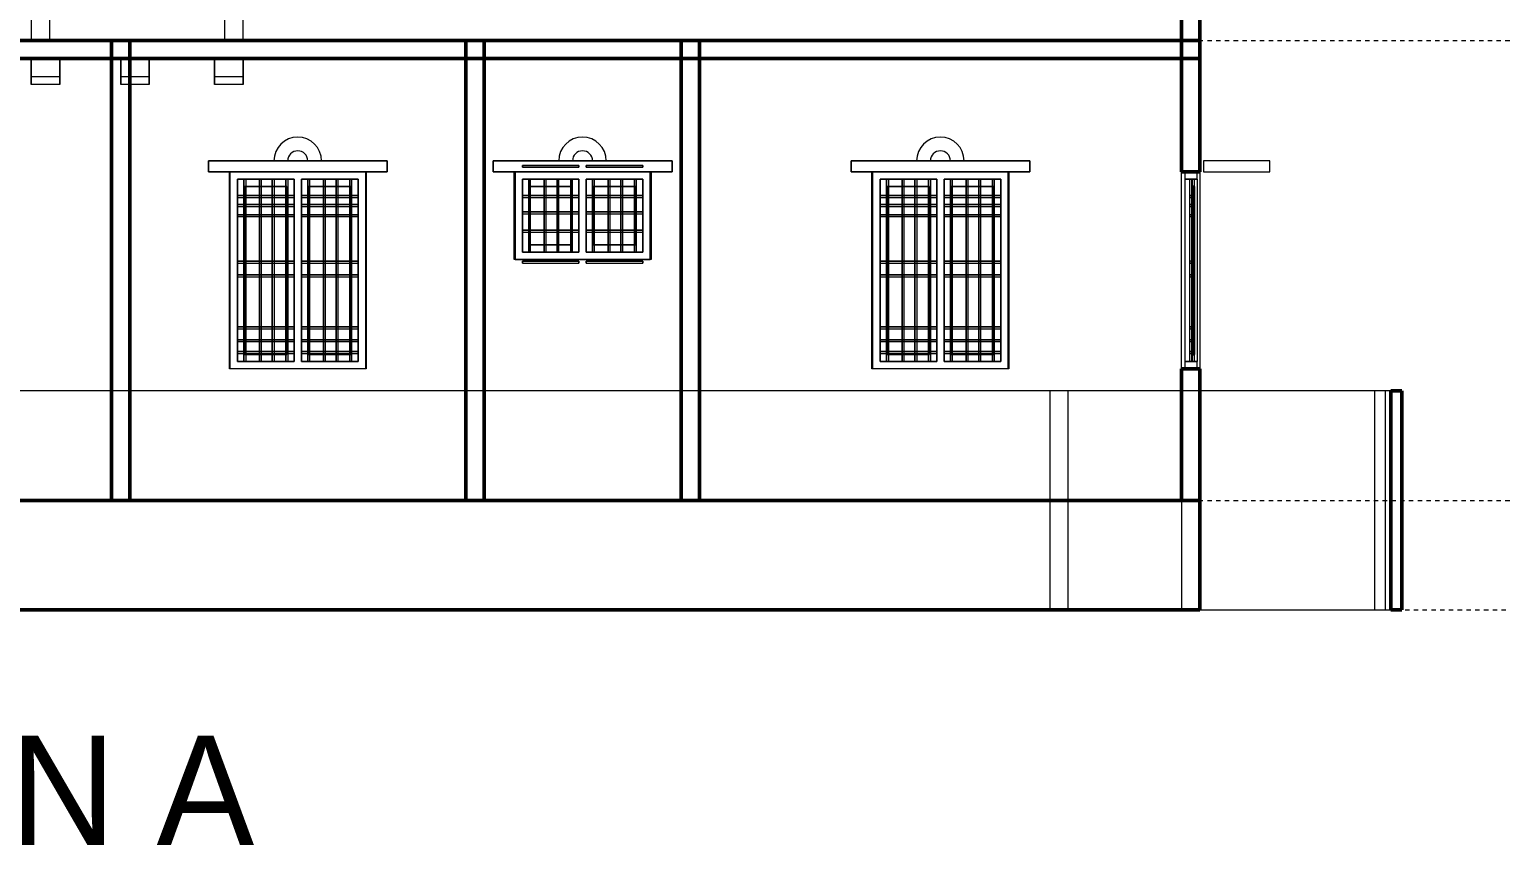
# Model space of a CAD drawing. Header units: feet. Extents: x -34 to 191, y -44 to 82.
# Drawn here: x 67.11 to 100.68, y 43.87 to 62.52 of the extents above; entities that cross this region are included whole.
import ezdxf

# ---------------------------------------------------------------- set-up
doc = ezdxf.new("R2010")
doc.units = ezdxf.units.FT
doc.header["$MEASUREMENT"] = 0
doc.linetypes.add('Grid Line 1_2_', pattern=[0.072917, 0.041667, -0.010417, 0.010417, -0.010417])
for name, color, linetype, lineweight in [('A-FLOR', 192, 'Continuous', 13), ('A-FLOR-LEVL', 51, 'Continuous', 9), ('A-GLAZ', 151, 'Continuous', 13), ('I-WALL', 2, 'Continuous', 13), ('Q-CASE', 31, 'Continuous', 9)]:
    doc.layers.add(name, color=color, linetype=linetype, lineweight=lineweight)

# ---------------------------------------------------------------- blocks, each defined once
blk = doc.blocks.new('iron window 4_5 x 6_Recovery_ - iron window 4_5 x 6_Recovery_-197714-Section 1')
at = {"layer": 'A-GLAZ'}
for p, q in [((33.295, 10.25), (33.295, 10)), ((34.812, 10.25), (33.295, 10.25)), ((33.295, 10.25), (33.295, 10.25)), ((34.812, 10), (34.812, 10.25)), ((34.812, 10.25), (34.812, 10.25)), ((33.151, 10), (32.874, 10)), ((32.874, 10), (32.874, 9.833)), ((32.874, 10), (32.874, 10)), ((32.874, 9.833), (33.151, 9.833)), ((33.151, 9.833), (32.874, 9.833)), ((32.874, 9.833), (32.874, 5.667)), ((32.874, 9.833), (32.874, 9.833)), ((32.982, 9.833), (32.982, 5.667)), ((32.982, 9.833), (32.982, 9.833)), ((33.024, 9.833), (32.982, 9.833)), ((32.982, 9.833), (32.982, 5.667)), ((32.982, 9.833), (32.982, 9.833)), ((33.024, 9.833), (32.982, 9.833)), ((32.982, 9.833), (32.982, 5.667)), ((32.982, 9.833), (32.982, 9.833)), ((33.024, 9.833), (32.982, 9.833)), ((33.024, 9.833), (33.024, 5.667)), ((33.024, 9.833), (33.024, 9.833)), ((33.024, 9.833), (33.024, 5.667)), ((33.024, 9.833), (33.024, 9.833)), ((33.024, 9.833), (33.024, 5.667)), ((33.024, 9.833), (33.024, 9.833)), ((33.094, 9.833), (33.041, 9.833)), ((33.041, 9.833), (33.041, 9.667)), ((33.041, 9.833), (33.041, 9.833)), ((33.094, 9.667), (33.094, 9.833)), ((33.094, 9.833), (33.094, 9.833)), ((33.151, 9.833), (33.151, 10)), ((33.151, 10), (33.151, 10)), ((33.151, 9.833), (33.151, 9.833)), ((33.151, 9.833), (33.151, 5.667)), ((33.295, 10), (34.812, 10)), ((33.295, 10), (33.295, 10)), ((34.812, 10), (34.812, 10)), ((33.024, 9.458), (32.982, 9.458)), ((32.982, 9.458), (32.982, 9.417)), ((32.982, 9.458), (32.982, 9.458)), ((32.982, 9.417), (33.024, 9.417)), ((32.982, 9.417), (32.982, 9.417)), ((33.024, 9.417), (33.024, 9.458)), ((33.024, 9.458), (33.024, 9.458)), ((33.024, 9.417), (33.024, 9.417)), ((33.041, 9.667), (33.094, 9.667)), ((33.094, 9.667), (33.041, 9.667)), ((33.041, 9.667), (33.041, 5.833)), ((33.041, 9.667), (33.041, 9.667)), ((33.094, 9.667), (33.094, 9.667)), ((33.094, 9.667), (33.094, 5.833)), ((33.024, 9.25), (32.982, 9.25)), ((32.982, 9.25), (32.982, 9.208)), ((32.982, 9.25), (32.982, 9.25)), ((32.982, 9.208), (33.024, 9.208)), ((32.982, 9.208), (32.982, 9.208)), ((33.024, 9.208), (33.024, 9.25)), ((33.024, 9.25), (33.024, 9.25)), ((33.024, 9.208), (33.024, 9.208)), ((33.024, 9.021), (32.982, 9.021)), ((32.982, 9.021), (32.982, 8.979)), ((32.982, 9.021), (32.982, 9.021)), ((32.982, 8.979), (33.024, 8.979)), ((32.982, 8.979), (32.982, 8.979)), ((33.024, 8.979), (33.024, 9.021)), ((33.024, 9.021), (33.024, 9.021)), ((33.024, 8.979), (33.024, 8.979)), ((33.024, 7.958), (32.982, 7.958)), ((32.982, 7.958), (32.982, 7.917)), ((32.982, 7.958), (32.982, 7.958)), ((32.982, 7.917), (33.024, 7.917)), ((32.982, 7.917), (32.982, 7.917)), ((33.024, 7.917), (33.024, 7.958)), ((33.024, 7.958), (33.024, 7.958)), ((33.024, 7.917), (33.024, 7.917)), ((33.024, 7.646), (32.982, 7.646)), ((32.982, 7.646), (32.982, 7.604)), ((32.982, 7.646), (32.982, 7.646)), ((32.982, 7.604), (33.024, 7.604)), ((32.982, 7.604), (32.982, 7.604)), ((33.024, 7.604), (33.024, 7.646)), ((33.024, 7.646), (33.024, 7.646)), ((33.024, 7.604), (33.024, 7.604)), ((33.024, 6.458), (32.982, 6.458)), ((32.982, 6.458), (32.982, 6.417)), ((32.982, 6.458), (32.982, 6.458)), ((32.982, 6.417), (33.024, 6.417)), ((32.982, 6.417), (32.982, 6.417)), ((33.024, 6.417), (33.024, 6.458)), ((33.024, 6.458), (33.024, 6.458)), ((33.024, 6.417), (33.024, 6.417)), ((33.024, 6.167), (32.982, 6.167)), ((32.982, 6.167), (32.982, 6.125)), ((32.982, 6.167), (32.982, 6.167)), ((32.982, 6.125), (33.024, 6.125)), ((32.982, 6.125), (32.982, 6.125)), ((33.024, 6.125), (33.024, 6.167)), ((33.024, 6.167), (33.024, 6.167)), ((33.024, 6.125), (33.024, 6.125)), ((33.024, 5.896), (32.982, 5.896)), ((32.982, 5.896), (32.982, 5.854)), ((32.982, 5.896), (32.982, 5.896)), ((32.982, 5.854), (33.024, 5.854)), ((32.982, 5.854), (32.982, 5.854)), ((33.024, 5.854), (33.024, 5.896)), ((33.024, 5.896), (33.024, 5.896)), ((33.024, 5.854), (33.024, 5.854)), ((33.094, 5.833), (33.041, 5.833)), ((33.041, 5.833), (33.041, 5.667)), ((33.041, 5.833), (33.094, 5.833)), ((33.041, 5.833), (33.041, 5.833)), ((33.094, 5.667), (33.094, 5.833)), ((33.094, 5.833), (33.094, 5.833)), ((33.151, 5.667), (32.874, 5.667)), ((32.874, 5.667), (32.874, 5.5)), ((32.874, 5.667), (33.151, 5.667)), ((32.874, 5.667), (32.874, 5.667)), ((32.874, 5.5), (33.151, 5.5)), ((32.874, 5.5), (32.874, 5.5)), ((33.024, 5.667), (32.982, 5.667)), ((32.982, 5.667), (32.982, 5.667)), ((33.024, 5.667), (32.982, 5.667)), ((32.982, 5.667), (32.982, 5.667)), ((33.024, 5.667), (32.982, 5.667)), ((32.982, 5.667), (32.982, 5.667)), ((33.024, 5.667), (33.024, 5.667)), ((33.024, 5.667), (33.024, 5.667)), ((33.024, 5.667), (33.024, 5.667)), ((33.041, 5.667), (33.094, 5.667)), ((33.041, 5.667), (33.041, 5.667)), ((33.094, 5.667), (33.094, 5.667)), ((33.151, 5.5), (33.151, 5.667)), ((33.151, 5.667), (33.151, 5.667)), ((33.151, 5.5), (33.151, 5.5))]:
    blk.add_line(p, q, dxfattribs=at)
at = {"layer": 'A-GLAZ', "lineweight": 30}
for p, q in [((33.083, 9.667), (33.057, 9.667)), ((33.057, 9.667), (33.057, 5.833)), ((33.083, 5.833), (33.083, 9.667)), ((33.057, 5.833), (33.083, 5.833))]:
    blk.add_line(p, q, dxfattribs=at)
at = {"layer": 'A-GLAZ', "lineweight": 9}
for p, q in [((33.057, 9.667), (33.057, 9.667)), ((33.083, 9.667), (33.083, 9.667)), ((33.057, 5.833), (33.057, 5.833)), ((33.083, 5.833), (33.083, 5.833))]:
    blk.add_line(p, q, dxfattribs=at)
blk = doc.blocks.new('iron window 4_5 x 3 - iron window 4_5 x 3-197920-Section 1')
at = {"layer": 'A-GLAZ'}
for p, q in [((14.67, 10.25), (10.587, 10.25)), ((10.587, 10.25), (10.587, 10)), ((10.587, 10), (10.587, 10.25)), ((10.587, 10.25), (14.67, 10.25)), ((10.587, 10.25), (10.587, 10.25)), ((12.398, 10.25), (12.085, 10.25)), ((12.085, 10.25), (12.398, 10.25)), ((12.085, 10.25), (12.085, 10.25)), ((12.398, 10.25), (12.398, 10.25)), ((13.168, 10.25), (12.856, 10.25)), ((12.856, 10.25), (13.168, 10.25)), ((12.856, 10.25), (12.856, 10.25)), ((13.168, 10.25), (13.168, 10.25)), ((14.67, 10), (14.67, 10.25)), ((14.67, 10.25), (14.67, 10)), ((14.67, 10.25), (14.67, 10.25)), ((10.587, 10), (14.67, 10)), ((14.67, 10), (10.587, 10)), ((10.587, 10), (10.587, 10)), ((11.087, 5.5), (11.087, 10)), ((11.087, 10), (14.17, 10)), ((14.17, 10), (11.087, 10)), ((11.087, 5.5), (11.087, 10)), ((11.087, 10), (11.087, 10)), ((11.253, 5.667), (11.253, 9.833)), ((11.253, 9.833), (12.545, 9.833)), ((12.545, 9.833), (11.253, 9.833)), ((11.253, 5.667), (11.253, 9.833)), ((11.253, 9.833), (11.253, 9.833)), ((12.545, 9.833), (11.253, 9.833)), ((11.253, 9.833), (11.253, 5.667)), ((11.253, 9.833), (11.253, 9.833)), ((11.253, 9.833), (11.253, 5.667)), ((11.253, 9.833), (12.545, 9.833)), ((11.399, 9.833), (11.399, 5.667)), ((11.399, 5.667), (11.399, 9.833)), ((11.399, 9.833), (11.441, 9.833)), ((11.399, 9.833), (11.399, 9.833)), ((11.441, 9.833), (11.399, 9.833)), ((11.441, 9.833), (11.441, 5.667)), ((11.441, 9.833), (11.441, 5.667)), ((11.441, 9.833), (11.441, 9.833)), ((11.753, 9.833), (11.753, 5.667)), ((11.753, 5.667), (11.753, 9.833)), ((11.753, 9.833), (11.795, 9.833)), ((11.753, 9.833), (11.753, 9.833)), ((11.795, 9.833), (11.753, 9.833)), ((11.795, 9.833), (11.795, 5.667)), ((11.795, 9.833), (11.795, 5.667)), ((11.795, 9.833), (11.795, 9.833)), ((12.045, 9.833), (12.045, 5.667)), ((12.045, 5.667), (12.045, 9.833)), ((12.045, 9.833), (12.087, 9.833)), ((12.045, 9.833), (12.045, 9.833)), ((12.087, 9.833), (12.045, 9.833)), ((12.087, 9.833), (12.087, 5.667)), ((12.087, 9.833), (12.087, 5.667)), ((12.087, 9.833), (12.087, 9.833)), ((12.357, 9.833), (12.357, 5.667)), ((12.357, 5.667), (12.357, 9.833)), ((12.357, 9.833), (12.399, 9.833)), ((12.357, 9.833), (12.357, 9.833)), ((12.399, 9.833), (12.357, 9.833)), ((12.399, 9.833), (12.399, 5.667)), ((12.399, 9.833), (12.399, 5.667)), ((12.399, 9.833), (12.399, 9.833)), ((12.545, 9.833), (12.545, 5.667)), ((12.545, 9.833), (12.545, 9.833)), ((12.545, 9.833), (12.545, 5.667)), ((12.545, 5.667), (12.545, 9.833)), ((12.545, 5.667), (12.545, 9.833)), ((12.545, 9.833), (12.545, 9.833)), ((12.712, 5.667), (12.712, 9.833)), ((12.712, 9.833), (14.003, 9.833)), ((14.003, 9.833), (12.712, 9.833)), ((12.712, 5.667), (12.712, 9.833)), ((12.712, 9.833), (12.712, 9.833)), ((14.003, 9.833), (12.712, 9.833)), ((12.712, 9.833), (12.712, 5.667)), ((12.712, 9.833), (12.712, 9.833)), ((12.712, 9.833), (12.712, 5.667)), ((12.712, 9.833), (14.003, 9.833)), ((12.857, 9.833), (12.857, 5.667)), ((12.857, 5.667), (12.857, 9.833)), ((12.857, 9.833), (12.899, 9.833)), ((12.857, 9.833), (12.857, 9.833)), ((12.899, 9.833), (12.857, 9.833)), ((12.899, 9.833), (12.899, 5.667)), ((12.899, 9.833), (12.899, 5.667)), ((12.899, 9.833), (12.899, 9.833)), ((13.212, 9.833), (13.212, 5.667)), ((13.212, 5.667), (13.212, 9.833)), ((13.212, 9.833), (13.253, 9.833)), ((13.212, 9.833), (13.212, 9.833)), ((13.253, 9.833), (13.212, 9.833)), ((13.253, 9.833), (13.253, 5.667)), ((13.253, 9.833), (13.253, 5.667)), ((13.253, 9.833), (13.253, 9.833)), ((13.503, 9.833), (13.503, 5.667)), ((13.503, 5.667), (13.503, 9.833)), ((13.503, 9.833), (13.545, 9.833)), ((13.503, 9.833), (13.503, 9.833)), ((13.545, 9.833), (13.503, 9.833)), ((13.545, 9.833), (13.545, 5.667)), ((13.545, 9.833), (13.545, 5.667)), ((13.545, 9.833), (13.545, 9.833)), ((13.816, 9.833), (13.816, 5.667)), ((13.816, 5.667), (13.816, 9.833)), ((13.816, 9.833), (13.857, 9.833)), ((13.816, 9.833), (13.816, 9.833)), ((13.857, 9.833), (13.816, 9.833)), ((13.857, 9.833), (13.857, 5.667)), ((13.857, 9.833), (13.857, 5.667)), ((13.857, 9.833), (13.857, 9.833)), ((14.003, 9.833), (14.003, 5.667)), ((14.003, 9.833), (14.003, 9.833)), ((14.003, 9.833), (14.003, 5.667)), ((14.003, 5.667), (14.003, 9.833)), ((14.003, 5.667), (14.003, 9.833)), ((14.003, 9.833), (14.003, 9.833)), ((14.17, 10), (14.17, 5.5)), ((14.17, 10), (14.17, 10)), ((14.17, 10), (14.17, 5.5)), ((14.67, 10), (14.67, 10)), ((11.253, 9.458), (11.253, 9.417)), ((11.253, 9.417), (11.253, 9.458)), ((11.253, 9.458), (11.253, 9.458)), ((12.545, 9.458), (11.253, 9.458)), ((11.253, 9.458), (12.545, 9.458)), ((11.253, 9.417), (11.253, 9.417)), ((11.253, 9.417), (12.545, 9.417)), ((11.253, 9.417), (12.545, 9.417)), ((12.378, 9.667), (11.42, 9.667)), ((11.42, 9.667), (11.42, 5.833)), ((11.42, 9.667), (11.42, 9.667)), ((11.42, 9.667), (11.42, 5.833)), ((11.42, 9.667), (12.378, 9.667)), ((12.378, 5.833), (12.378, 9.667)), ((12.378, 5.833), (12.378, 9.667)), ((12.378, 9.667), (12.378, 9.667)), ((12.545, 9.417), (12.545, 9.458)), ((12.545, 9.458), (12.545, 9.458)), ((12.545, 9.458), (12.545, 9.417)), ((12.545, 9.417), (12.545, 9.417)), ((12.712, 9.458), (12.712, 9.417)), ((12.712, 9.417), (12.712, 9.458)), ((12.712, 9.458), (12.712, 9.458)), ((14.003, 9.458), (12.712, 9.458)), ((12.712, 9.458), (14.003, 9.458)), ((12.712, 9.417), (12.712, 9.417)), ((12.712, 9.417), (14.003, 9.417)), ((12.712, 9.417), (14.003, 9.417)), ((13.837, 9.667), (12.878, 9.667)), ((12.878, 9.667), (12.878, 5.833)), ((12.878, 9.667), (12.878, 9.667)), ((12.878, 9.667), (12.878, 5.833)), ((12.878, 9.667), (13.837, 9.667)), ((13.837, 5.833), (13.837, 9.667)), ((13.837, 5.833), (13.837, 9.667)), ((13.837, 9.667), (13.837, 9.667)), ((14.003, 9.417), (14.003, 9.458)), ((14.003, 9.458), (14.003, 9.458)), ((14.003, 9.458), (14.003, 9.417)), ((14.003, 9.417), (14.003, 9.417)), ((11.253, 9.25), (11.253, 9.208)), ((11.253, 9.208), (11.253, 9.25)), ((11.253, 9.25), (11.253, 9.25)), ((12.545, 9.25), (11.253, 9.25)), ((11.253, 9.25), (12.545, 9.25)), ((11.253, 9.208), (11.253, 9.208)), ((11.253, 9.208), (12.545, 9.208)), ((11.253, 9.208), (12.545, 9.208)), ((12.545, 9.208), (12.545, 9.25)), ((12.545, 9.25), (12.545, 9.25)), ((12.545, 9.25), (12.545, 9.208)), ((12.545, 9.208), (12.545, 9.208)), ((12.712, 9.25), (12.712, 9.208)), ((12.712, 9.208), (12.712, 9.25)), ((12.712, 9.25), (12.712, 9.25)), ((14.003, 9.25), (12.712, 9.25)), ((12.712, 9.25), (14.003, 9.25)), ((12.712, 9.208), (12.712, 9.208)), ((12.712, 9.208), (14.003, 9.208)), ((12.712, 9.208), (14.003, 9.208)), ((14.003, 9.208), (14.003, 9.25)), ((14.003, 9.25), (14.003, 9.25)), ((14.003, 9.25), (14.003, 9.208)), ((14.003, 9.208), (14.003, 9.208)), ((11.253, 9.021), (11.253, 8.979)), ((11.253, 8.979), (11.253, 9.021)), ((11.253, 9.021), (11.253, 9.021)), ((12.545, 9.021), (11.253, 9.021)), ((11.253, 9.021), (12.545, 9.021)), ((11.253, 8.979), (11.253, 8.979)), ((11.253, 8.979), (12.545, 8.979)), ((11.253, 8.979), (12.545, 8.979)), ((12.545, 8.979), (12.545, 9.021)), ((12.545, 9.021), (12.545, 9.021)), ((12.545, 9.021), (12.545, 8.979)), ((12.545, 8.979), (12.545, 8.979)), ((12.712, 9.021), (12.712, 8.979)), ((12.712, 8.979), (12.712, 9.021)), ((12.712, 9.021), (12.712, 9.021)), ((14.003, 9.021), (12.712, 9.021)), ((12.712, 9.021), (14.003, 9.021)), ((12.712, 8.979), (12.712, 8.979)), ((12.712, 8.979), (14.003, 8.979)), ((12.712, 8.979), (14.003, 8.979)), ((14.003, 8.979), (14.003, 9.021)), ((14.003, 9.021), (14.003, 9.021)), ((14.003, 9.021), (14.003, 8.979)), ((14.003, 8.979), (14.003, 8.979)), ((11.253, 7.958), (11.253, 7.917)), ((11.253, 7.917), (11.253, 7.958)), ((11.253, 7.958), (11.253, 7.958)), ((12.545, 7.958), (11.253, 7.958)), ((11.253, 7.958), (12.545, 7.958)), ((11.253, 7.917), (11.253, 7.917)), ((11.253, 7.917), (12.545, 7.917)), ((11.253, 7.917), (12.545, 7.917)), ((12.545, 7.917), (12.545, 7.958)), ((12.545, 7.958), (12.545, 7.958)), ((12.545, 7.958), (12.545, 7.917)), ((12.545, 7.917), (12.545, 7.917)), ((12.712, 7.958), (12.712, 7.917)), ((12.712, 7.917), (12.712, 7.958)), ((12.712, 7.958), (12.712, 7.958)), ((14.003, 7.958), (12.712, 7.958)), ((12.712, 7.958), (14.003, 7.958)), ((12.712, 7.917), (12.712, 7.917)), ((12.712, 7.917), (14.003, 7.917)), ((12.712, 7.917), (14.003, 7.917)), ((14.003, 7.917), (14.003, 7.958)), ((14.003, 7.958), (14.003, 7.958)), ((14.003, 7.958), (14.003, 7.917)), ((14.003, 7.917), (14.003, 7.917)), ((11.253, 7.646), (11.253, 7.604)), ((11.253, 7.604), (11.253, 7.646)), ((11.253, 7.646), (11.253, 7.646)), ((12.545, 7.646), (11.253, 7.646)), ((11.253, 7.646), (12.545, 7.646)), ((11.253, 7.604), (11.253, 7.604)), ((11.253, 7.604), (12.545, 7.604)), ((11.253, 7.604), (12.545, 7.604)), ((12.545, 7.604), (12.545, 7.646)), ((12.545, 7.646), (12.545, 7.646)), ((12.545, 7.646), (12.545, 7.604)), ((12.545, 7.604), (12.545, 7.604)), ((12.712, 7.646), (12.712, 7.604)), ((12.712, 7.604), (12.712, 7.646)), ((12.712, 7.646), (12.712, 7.646)), ((14.003, 7.646), (12.712, 7.646)), ((12.712, 7.646), (14.003, 7.646)), ((12.712, 7.604), (12.712, 7.604)), ((12.712, 7.604), (14.003, 7.604)), ((12.712, 7.604), (14.003, 7.604)), ((14.003, 7.604), (14.003, 7.646)), ((14.003, 7.646), (14.003, 7.646)), ((14.003, 7.646), (14.003, 7.604)), ((14.003, 7.604), (14.003, 7.604)), ((11.253, 6.458), (11.253, 6.417)), ((11.253, 6.417), (11.253, 6.458)), ((11.253, 6.458), (11.253, 6.458)), ((12.545, 6.458), (11.253, 6.458)), ((11.253, 6.458), (12.545, 6.458)), ((11.253, 6.417), (11.253, 6.417)), ((11.253, 6.417), (12.545, 6.417)), ((11.253, 6.417), (12.545, 6.417)), ((12.545, 6.417), (12.545, 6.458)), ((12.545, 6.458), (12.545, 6.458)), ((12.545, 6.458), (12.545, 6.417)), ((12.545, 6.417), (12.545, 6.417)), ((12.712, 6.458), (12.712, 6.417)), ((12.712, 6.417), (12.712, 6.458)), ((12.712, 6.458), (12.712, 6.458)), ((14.003, 6.458), (12.712, 6.458)), ((12.712, 6.458), (14.003, 6.458)), ((12.712, 6.417), (12.712, 6.417)), ((12.712, 6.417), (14.003, 6.417)), ((12.712, 6.417), (14.003, 6.417)), ((14.003, 6.417), (14.003, 6.458)), ((14.003, 6.458), (14.003, 6.458)), ((14.003, 6.458), (14.003, 6.417)), ((14.003, 6.417), (14.003, 6.417)), ((11.253, 6.167), (11.253, 6.125)), ((11.253, 6.125), (11.253, 6.167)), ((11.253, 6.167), (11.253, 6.167)), ((12.545, 6.167), (11.253, 6.167)), ((11.253, 6.167), (12.545, 6.167)), ((11.253, 6.125), (11.253, 6.125)), ((11.253, 6.125), (12.545, 6.125)), ((11.253, 6.125), (12.545, 6.125)), ((12.545, 6.125), (12.545, 6.167)), ((12.545, 6.167), (12.545, 6.167)), ((12.545, 6.167), (12.545, 6.125)), ((12.545, 6.125), (12.545, 6.125)), ((12.712, 6.167), (12.712, 6.125)), ((12.712, 6.125), (12.712, 6.167)), ((12.712, 6.167), (12.712, 6.167)), ((14.003, 6.167), (12.712, 6.167)), ((12.712, 6.167), (14.003, 6.167)), ((12.712, 6.125), (12.712, 6.125)), ((12.712, 6.125), (14.003, 6.125)), ((12.712, 6.125), (14.003, 6.125)), ((14.003, 6.125), (14.003, 6.167)), ((14.003, 6.167), (14.003, 6.167)), ((14.003, 6.167), (14.003, 6.125)), ((14.003, 6.125), (14.003, 6.125)), ((11.253, 5.896), (11.253, 5.854)), ((11.253, 5.854), (11.253, 5.896)), ((11.253, 5.896), (11.253, 5.896)), ((12.545, 5.896), (11.253, 5.896)), ((11.253, 5.896), (12.545, 5.896)), ((11.253, 5.854), (11.253, 5.854)), ((11.253, 5.854), (12.545, 5.854)), ((11.253, 5.854), (12.545, 5.854)), ((11.42, 5.833), (12.378, 5.833)), ((11.42, 5.833), (11.42, 5.833)), ((11.42, 5.833), (12.378, 5.833)), ((12.378, 5.833), (12.378, 5.833)), ((12.545, 5.854), (12.545, 5.896)), ((12.545, 5.896), (12.545, 5.896)), ((12.545, 5.896), (12.545, 5.854)), ((12.545, 5.854), (12.545, 5.854)), ((12.712, 5.896), (12.712, 5.854)), ((12.712, 5.854), (12.712, 5.896)), ((12.712, 5.896), (12.712, 5.896)), ((14.003, 5.896), (12.712, 5.896)), ((12.712, 5.896), (14.003, 5.896)), ((12.712, 5.854), (12.712, 5.854)), ((12.712, 5.854), (14.003, 5.854)), ((12.712, 5.854), (14.003, 5.854)), ((12.878, 5.833), (13.837, 5.833)), ((12.878, 5.833), (12.878, 5.833)), ((12.878, 5.833), (13.837, 5.833)), ((13.837, 5.833), (13.837, 5.833)), ((14.003, 5.854), (14.003, 5.896)), ((14.003, 5.896), (14.003, 5.896)), ((14.003, 5.896), (14.003, 5.854)), ((14.003, 5.854), (14.003, 5.854)), ((14.17, 5.5), (11.087, 5.5)), ((11.087, 5.5), (11.087, 5.5)), ((14.17, 5.5), (11.087, 5.5)), ((12.545, 5.667), (11.253, 5.667)), ((11.253, 5.667), (11.253, 5.667)), ((12.545, 5.667), (11.253, 5.667)), ((11.253, 5.667), (12.545, 5.667)), ((11.253, 5.667), (11.253, 5.667)), ((11.253, 5.667), (12.545, 5.667)), ((11.399, 5.667), (11.441, 5.667)), ((11.441, 5.667), (11.399, 5.667)), ((11.399, 5.667), (11.399, 5.667)), ((11.441, 5.667), (11.441, 5.667)), ((11.753, 5.667), (11.795, 5.667)), ((11.795, 5.667), (11.753, 5.667)), ((11.753, 5.667), (11.753, 5.667)), ((11.795, 5.667), (11.795, 5.667)), ((12.045, 5.667), (12.087, 5.667)), ((12.087, 5.667), (12.045, 5.667)), ((12.045, 5.667), (12.045, 5.667)), ((12.087, 5.667), (12.087, 5.667)), ((12.357, 5.667), (12.399, 5.667)), ((12.399, 5.667), (12.357, 5.667)), ((12.357, 5.667), (12.357, 5.667)), ((12.399, 5.667), (12.399, 5.667)), ((12.545, 5.667), (12.545, 5.667)), ((12.545, 5.667), (12.545, 5.667)), ((14.003, 5.667), (12.712, 5.667)), ((12.712, 5.667), (12.712, 5.667)), ((14.003, 5.667), (12.712, 5.667)), ((12.712, 5.667), (14.003, 5.667)), ((12.712, 5.667), (12.712, 5.667)), ((12.712, 5.667), (14.003, 5.667)), ((12.857, 5.667), (12.899, 5.667)), ((12.899, 5.667), (12.857, 5.667)), ((12.857, 5.667), (12.857, 5.667)), ((12.899, 5.667), (12.899, 5.667)), ((13.212, 5.667), (13.253, 5.667)), ((13.253, 5.667), (13.212, 5.667)), ((13.212, 5.667), (13.212, 5.667)), ((13.253, 5.667), (13.253, 5.667)), ((13.503, 5.667), (13.545, 5.667)), ((13.545, 5.667), (13.503, 5.667)), ((13.503, 5.667), (13.503, 5.667)), ((13.545, 5.667), (13.545, 5.667)), ((13.816, 5.667), (13.857, 5.667)), ((13.857, 5.667), (13.816, 5.667)), ((13.816, 5.667), (13.816, 5.667)), ((13.857, 5.667), (13.857, 5.667)), ((14.003, 5.667), (14.003, 5.667)), ((14.003, 5.667), (14.003, 5.667)), ((14.17, 5.5), (14.17, 5.5))]:
    blk.add_line(p, q, dxfattribs=at)
at = {"layer": 'A-GLAZ', "lineweight": 9}
for p, q in [((11.42, 5.833), (11.42, 9.667)), ((11.42, 9.667), (12.378, 9.667)), ((12.378, 9.667), (11.42, 9.667)), ((11.42, 5.833), (11.42, 9.667)), ((11.42, 9.667), (11.42, 9.667)), ((12.378, 9.667), (12.378, 5.833)), ((12.378, 9.667), (12.378, 9.667)), ((12.378, 9.667), (12.378, 5.833)), ((12.878, 5.833), (12.878, 9.667)), ((12.878, 9.667), (13.837, 9.667)), ((13.837, 9.667), (12.878, 9.667)), ((12.878, 5.833), (12.878, 9.667)), ((12.878, 9.667), (12.878, 9.667)), ((13.837, 9.667), (13.837, 5.833)), ((13.837, 9.667), (13.837, 9.667)), ((13.837, 9.667), (13.837, 5.833)), ((12.378, 5.833), (11.42, 5.833)), ((11.42, 5.833), (11.42, 5.833)), ((12.378, 5.833), (11.42, 5.833)), ((12.378, 5.833), (12.378, 5.833)), ((13.837, 5.833), (12.878, 5.833)), ((12.878, 5.833), (12.878, 5.833)), ((13.837, 5.833), (12.878, 5.833)), ((13.837, 5.833), (13.837, 5.833))]:
    blk.add_line(p, q, dxfattribs=at)
at = {"layer": 'A-GLAZ'}
for radius, start in [(0.542, 0), (0.542, 360), (0.229, 360), (0.229, 360)]:
    blk.add_arc((12.627, 10.25), radius, start, 180, dxfattribs=at)
blk = doc.blocks.new('iron window 2 x 2_5 toiklet - iron window 2 x 2_5 toiklet-198010-Section 1')
at = {"layer": 'A-GLAZ'}
for p, q in [((-5.268, 10.25), (-9.351, 10.25)), ((-9.351, 10.25), (-9.351, 10)), ((-9.351, 10), (-9.351, 10.25)), ((-9.351, 10.25), (-5.268, 10.25)), ((-9.351, 10.25), (-9.351, 10.25)), ((-8.684, 10.146), (-8.684, 10.104)), ((-8.684, 10.104), (-8.684, 10.146)), ((-8.684, 10.146), (-8.684, 10.146)), ((-7.393, 10.146), (-8.684, 10.146)), ((-8.684, 10.146), (-7.393, 10.146)), ((-8.684, 10.104), (-8.684, 10.104)), ((-8.684, 10.104), (-7.393, 10.104)), ((-8.684, 10.104), (-7.393, 10.104)), ((-7.54, 10.25), (-7.852, 10.25)), ((-7.852, 10.25), (-7.852, 10.25)), ((-7.852, 10.25), (-7.54, 10.25)), ((-7.54, 10.25), (-7.54, 10.25)), ((-7.393, 10.104), (-7.393, 10.146)), ((-7.393, 10.146), (-7.393, 10.146)), ((-7.393, 10.146), (-7.393, 10.104)), ((-7.393, 10.104), (-7.393, 10.104)), ((-7.226, 10.146), (-7.226, 10.104)), ((-7.226, 10.104), (-7.226, 10.146)), ((-7.226, 10.146), (-7.226, 10.146)), ((-5.934, 10.146), (-7.226, 10.146)), ((-7.226, 10.146), (-5.934, 10.146)), ((-7.226, 10.104), (-7.226, 10.104)), ((-7.226, 10.104), (-5.934, 10.104)), ((-7.226, 10.104), (-5.934, 10.104)), ((-6.769, 10.25), (-7.082, 10.25)), ((-7.082, 10.25), (-6.769, 10.25)), ((-7.082, 10.25), (-7.082, 10.25)), ((-6.769, 10.25), (-6.769, 10.25)), ((-5.934, 10.104), (-5.934, 10.146)), ((-5.934, 10.146), (-5.934, 10.146)), ((-5.934, 10.146), (-5.934, 10.104)), ((-5.934, 10.104), (-5.934, 10.104)), ((-5.268, 10), (-5.268, 10.25)), ((-5.268, 10.25), (-5.268, 10)), ((-5.268, 10.25), (-5.268, 10.25)), ((-9.351, 10), (-5.268, 10)), ((-5.268, 10), (-9.351, 10)), ((-9.351, 10), (-9.351, 10)), ((-8.851, 8), (-8.851, 10)), ((-8.851, 10), (-5.768, 10)), ((-5.768, 10), (-8.851, 10)), ((-8.851, 10), (-8.851, 8)), ((-8.851, 10), (-8.851, 10)), ((-8.684, 8.167), (-8.684, 9.833)), ((-8.684, 9.833), (-7.393, 9.833)), ((-7.393, 9.833), (-8.684, 9.833)), ((-8.684, 9.833), (-8.684, 8.167)), ((-8.684, 9.833), (-8.684, 9.833)), ((-7.393, 9.833), (-8.684, 9.833)), ((-8.684, 9.833), (-8.684, 8.167)), ((-8.684, 8.167), (-8.684, 9.833)), ((-8.684, 9.833), (-7.393, 9.833)), ((-8.684, 9.833), (-8.684, 9.833)), ((-8.497, 9.833), (-8.538, 9.833)), ((-8.538, 9.833), (-8.538, 9.833)), ((-8.538, 9.833), (-8.497, 9.833)), ((-8.538, 9.833), (-8.538, 8.167)), ((-8.538, 8.167), (-8.538, 9.833)), ((-8.497, 9.833), (-8.497, 9.833)), ((-8.497, 8.167), (-8.497, 9.833)), ((-8.497, 8.167), (-8.497, 9.833)), ((-8.143, 9.833), (-8.184, 9.833)), ((-8.184, 9.833), (-8.184, 9.833)), ((-8.184, 9.833), (-8.143, 9.833)), ((-8.184, 9.833), (-8.184, 8.167)), ((-8.184, 8.167), (-8.184, 9.833)), ((-8.143, 9.833), (-8.143, 9.833)), ((-8.143, 8.167), (-8.143, 9.833)), ((-8.143, 8.167), (-8.143, 9.833)), ((-7.851, 9.833), (-7.893, 9.833)), ((-7.893, 9.833), (-7.893, 9.833)), ((-7.893, 9.833), (-7.851, 9.833)), ((-7.893, 9.833), (-7.893, 8.167)), ((-7.893, 8.167), (-7.893, 9.833)), ((-7.851, 9.833), (-7.851, 9.833)), ((-7.851, 8.167), (-7.851, 9.833)), ((-7.851, 8.167), (-7.851, 9.833)), ((-7.538, 9.833), (-7.58, 9.833)), ((-7.58, 9.833), (-7.58, 9.833)), ((-7.58, 9.833), (-7.538, 9.833)), ((-7.58, 9.833), (-7.58, 8.167)), ((-7.58, 8.167), (-7.58, 9.833)), ((-7.538, 9.833), (-7.538, 9.833)), ((-7.538, 8.167), (-7.538, 9.833)), ((-7.538, 8.167), (-7.538, 9.833)), ((-7.393, 9.833), (-7.393, 8.167)), ((-7.393, 8.167), (-7.393, 9.833)), ((-7.393, 9.833), (-7.393, 9.833)), ((-7.393, 8.167), (-7.393, 9.833)), ((-7.393, 9.833), (-7.393, 8.167)), ((-7.393, 9.833), (-7.393, 9.833)), ((-7.226, 8.167), (-7.226, 9.833)), ((-7.226, 9.833), (-5.934, 9.833)), ((-5.934, 9.833), (-7.226, 9.833)), ((-7.226, 9.833), (-7.226, 8.167)), ((-7.226, 9.833), (-7.226, 9.833)), ((-5.934, 9.833), (-7.226, 9.833)), ((-7.226, 9.833), (-7.226, 8.167)), ((-7.226, 8.167), (-7.226, 9.833)), ((-7.226, 9.833), (-5.934, 9.833)), ((-7.226, 9.833), (-7.226, 9.833)), ((-7.038, 9.833), (-7.08, 9.833)), ((-7.08, 9.833), (-7.08, 9.833)), ((-7.08, 9.833), (-7.038, 9.833)), ((-7.08, 9.833), (-7.08, 8.167)), ((-7.08, 8.167), (-7.08, 9.833)), ((-7.038, 9.833), (-7.038, 9.833)), ((-7.038, 8.167), (-7.038, 9.833)), ((-7.038, 8.167), (-7.038, 9.833)), ((-6.684, 9.833), (-6.726, 9.833)), ((-6.726, 9.833), (-6.726, 9.833)), ((-6.726, 9.833), (-6.684, 9.833)), ((-6.726, 9.833), (-6.726, 8.167)), ((-6.726, 8.167), (-6.726, 9.833)), ((-6.684, 9.833), (-6.684, 9.833)), ((-6.684, 8.167), (-6.684, 9.833)), ((-6.684, 8.167), (-6.684, 9.833)), ((-6.393, 9.833), (-6.434, 9.833)), ((-6.434, 9.833), (-6.434, 9.833)), ((-6.434, 9.833), (-6.393, 9.833)), ((-6.434, 9.833), (-6.434, 8.167)), ((-6.434, 8.167), (-6.434, 9.833)), ((-6.393, 9.833), (-6.393, 9.833)), ((-6.393, 8.167), (-6.393, 9.833)), ((-6.393, 8.167), (-6.393, 9.833)), ((-6.08, 9.833), (-6.122, 9.833)), ((-6.122, 9.833), (-6.122, 9.833)), ((-6.122, 9.833), (-6.08, 9.833)), ((-6.122, 9.833), (-6.122, 8.167)), ((-6.122, 8.167), (-6.122, 9.833)), ((-6.08, 9.833), (-6.08, 9.833)), ((-6.08, 8.167), (-6.08, 9.833)), ((-6.08, 8.167), (-6.08, 9.833)), ((-5.934, 9.833), (-5.934, 8.167)), ((-5.934, 8.167), (-5.934, 9.833)), ((-5.934, 9.833), (-5.934, 9.833)), ((-5.934, 8.167), (-5.934, 9.833)), ((-5.934, 9.833), (-5.934, 8.167)), ((-5.934, 9.833), (-5.934, 9.833)), ((-5.768, 10), (-5.768, 8)), ((-5.768, 8), (-5.768, 10)), ((-5.768, 10), (-5.768, 10)), ((-5.268, 10), (-5.268, 10)), ((-8.684, 9.458), (-8.684, 9.417)), ((-8.684, 9.417), (-8.684, 9.458)), ((-8.684, 9.458), (-8.684, 9.458)), ((-7.393, 9.458), (-8.684, 9.458)), ((-8.684, 9.458), (-7.393, 9.458)), ((-8.684, 9.417), (-8.684, 9.417)), ((-8.684, 9.417), (-7.393, 9.417)), ((-8.684, 9.417), (-7.393, 9.417)), ((-7.559, 9.667), (-8.518, 9.667)), ((-8.518, 9.667), (-8.518, 8.333)), ((-8.518, 8.333), (-8.518, 9.667)), ((-8.518, 9.667), (-7.559, 9.667)), ((-8.518, 9.667), (-8.518, 9.667)), ((-7.559, 8.333), (-7.559, 9.667)), ((-7.559, 9.667), (-7.559, 8.333)), ((-7.559, 9.667), (-7.559, 9.667)), ((-7.393, 9.417), (-7.393, 9.458)), ((-7.393, 9.458), (-7.393, 9.458)), ((-7.393, 9.458), (-7.393, 9.417)), ((-7.393, 9.417), (-7.393, 9.417)), ((-7.226, 9.458), (-7.226, 9.417)), ((-7.226, 9.417), (-7.226, 9.458)), ((-7.226, 9.458), (-7.226, 9.458)), ((-5.934, 9.458), (-7.226, 9.458)), ((-7.226, 9.458), (-5.934, 9.458)), ((-7.226, 9.417), (-7.226, 9.417)), ((-7.226, 9.417), (-5.934, 9.417)), ((-7.226, 9.417), (-5.934, 9.417)), ((-6.101, 9.667), (-7.059, 9.667)), ((-7.059, 9.667), (-7.059, 8.333)), ((-7.059, 8.333), (-7.059, 9.667)), ((-7.059, 9.667), (-6.101, 9.667)), ((-7.059, 9.667), (-7.059, 9.667)), ((-6.101, 8.333), (-6.101, 9.667)), ((-6.101, 9.667), (-6.101, 8.333)), ((-6.101, 9.667), (-6.101, 9.667)), ((-5.934, 9.417), (-5.934, 9.458)), ((-5.934, 9.458), (-5.934, 9.458)), ((-5.934, 9.458), (-5.934, 9.417)), ((-5.934, 9.417), (-5.934, 9.417)), ((-8.684, 9.083), (-8.684, 9.042)), ((-8.684, 9.042), (-8.684, 9.083)), ((-8.684, 9.083), (-8.684, 9.083)), ((-7.393, 9.083), (-8.684, 9.083)), ((-8.684, 9.083), (-7.393, 9.083)), ((-7.393, 9.042), (-7.393, 9.083)), ((-7.393, 9.083), (-7.393, 9.083)), ((-7.393, 9.083), (-7.393, 9.042)), ((-7.226, 9.083), (-7.226, 9.042)), ((-7.226, 9.042), (-7.226, 9.083)), ((-7.226, 9.083), (-7.226, 9.083)), ((-5.934, 9.083), (-7.226, 9.083)), ((-7.226, 9.083), (-5.934, 9.083)), ((-5.934, 9.042), (-5.934, 9.083)), ((-5.934, 9.083), (-5.934, 9.083)), ((-5.934, 9.083), (-5.934, 9.042)), ((-8.684, 9.042), (-8.684, 9.042)), ((-8.684, 9.042), (-7.393, 9.042)), ((-8.684, 9.042), (-7.393, 9.042)), ((-7.393, 9.042), (-7.393, 9.042)), ((-7.226, 9.042), (-7.226, 9.042)), ((-7.226, 9.042), (-5.934, 9.042)), ((-7.226, 9.042), (-5.934, 9.042)), ((-5.934, 9.042), (-5.934, 9.042)), ((-8.684, 8.667), (-8.684, 8.625)), ((-8.684, 8.625), (-8.684, 8.667)), ((-8.684, 8.667), (-8.684, 8.667)), ((-7.393, 8.667), (-8.684, 8.667)), ((-8.684, 8.667), (-7.393, 8.667)), ((-8.684, 8.625), (-8.684, 8.625)), ((-8.684, 8.625), (-7.393, 8.625)), ((-8.684, 8.625), (-7.393, 8.625)), ((-7.393, 8.625), (-7.393, 8.667)), ((-7.393, 8.667), (-7.393, 8.667)), ((-7.393, 8.667), (-7.393, 8.625)), ((-7.393, 8.625), (-7.393, 8.625)), ((-7.226, 8.667), (-7.226, 8.625)), ((-7.226, 8.625), (-7.226, 8.667)), ((-7.226, 8.667), (-7.226, 8.667)), ((-5.934, 8.667), (-7.226, 8.667)), ((-7.226, 8.667), (-5.934, 8.667)), ((-7.226, 8.625), (-7.226, 8.625)), ((-7.226, 8.625), (-5.934, 8.625)), ((-7.226, 8.625), (-5.934, 8.625)), ((-5.934, 8.625), (-5.934, 8.667)), ((-5.934, 8.667), (-5.934, 8.667)), ((-5.934, 8.667), (-5.934, 8.625)), ((-5.934, 8.625), (-5.934, 8.625)), ((-7.393, 8.167), (-8.684, 8.167)), ((-8.684, 8.167), (-7.393, 8.167)), ((-8.684, 8.167), (-8.684, 8.167)), ((-8.684, 8.167), (-7.393, 8.167)), ((-7.393, 8.167), (-8.684, 8.167)), ((-8.684, 8.167), (-8.684, 8.167)), ((-8.538, 8.167), (-8.497, 8.167)), ((-8.497, 8.167), (-8.538, 8.167)), ((-8.538, 8.167), (-8.538, 8.167)), ((-8.518, 8.333), (-7.559, 8.333)), ((-7.559, 8.333), (-8.518, 8.333)), ((-8.518, 8.333), (-8.518, 8.333)), ((-8.497, 8.167), (-8.497, 8.167)), ((-8.184, 8.167), (-8.143, 8.167)), ((-8.143, 8.167), (-8.184, 8.167)), ((-8.184, 8.167), (-8.184, 8.167)), ((-8.143, 8.167), (-8.143, 8.167)), ((-7.893, 8.167), (-7.851, 8.167)), ((-7.851, 8.167), (-7.893, 8.167)), ((-7.893, 8.167), (-7.893, 8.167)), ((-7.851, 8.167), (-7.851, 8.167)), ((-7.58, 8.167), (-7.538, 8.167)), ((-7.538, 8.167), (-7.58, 8.167)), ((-7.58, 8.167), (-7.58, 8.167)), ((-7.559, 8.333), (-7.559, 8.333)), ((-7.538, 8.167), (-7.538, 8.167)), ((-7.393, 8.167), (-7.393, 8.167)), ((-7.393, 8.167), (-7.393, 8.167)), ((-5.934, 8.167), (-7.226, 8.167)), ((-7.226, 8.167), (-5.934, 8.167)), ((-7.226, 8.167), (-7.226, 8.167)), ((-7.226, 8.167), (-5.934, 8.167)), ((-5.934, 8.167), (-7.226, 8.167)), ((-7.226, 8.167), (-7.226, 8.167)), ((-7.08, 8.167), (-7.038, 8.167)), ((-7.038, 8.167), (-7.08, 8.167)), ((-7.08, 8.167), (-7.08, 8.167)), ((-7.059, 8.333), (-6.101, 8.333)), ((-6.101, 8.333), (-7.059, 8.333)), ((-7.059, 8.333), (-7.059, 8.333)), ((-7.038, 8.167), (-7.038, 8.167)), ((-6.726, 8.167), (-6.684, 8.167)), ((-6.684, 8.167), (-6.726, 8.167)), ((-6.726, 8.167), (-6.726, 8.167)), ((-6.684, 8.167), (-6.684, 8.167)), ((-6.434, 8.167), (-6.393, 8.167)), ((-6.393, 8.167), (-6.434, 8.167)), ((-6.434, 8.167), (-6.434, 8.167)), ((-6.393, 8.167), (-6.393, 8.167)), ((-6.122, 8.167), (-6.08, 8.167)), ((-6.08, 8.167), (-6.122, 8.167)), ((-6.122, 8.167), (-6.122, 8.167)), ((-6.101, 8.333), (-6.101, 8.333)), ((-6.08, 8.167), (-6.08, 8.167)), ((-5.934, 8.167), (-5.934, 8.167)), ((-5.934, 8.167), (-5.934, 8.167)), ((-5.768, 8), (-8.851, 8)), ((-8.851, 8), (-5.768, 8)), ((-8.851, 8), (-8.851, 8)), ((-8.684, 7.958), (-8.684, 7.917)), ((-8.684, 7.917), (-8.684, 7.958)), ((-8.684, 7.958), (-8.684, 7.958)), ((-7.393, 7.958), (-8.684, 7.958)), ((-8.684, 7.958), (-7.393, 7.958)), ((-8.684, 7.917), (-8.684, 7.917)), ((-8.684, 7.917), (-7.393, 7.917)), ((-8.684, 7.917), (-7.393, 7.917)), ((-7.393, 7.917), (-7.393, 7.958)), ((-7.393, 7.958), (-7.393, 7.958)), ((-7.393, 7.958), (-7.393, 7.917)), ((-7.393, 7.917), (-7.393, 7.917)), ((-7.226, 7.958), (-7.226, 7.917)), ((-7.226, 7.917), (-7.226, 7.958)), ((-7.226, 7.958), (-7.226, 7.958)), ((-5.934, 7.958), (-7.226, 7.958)), ((-7.226, 7.958), (-5.934, 7.958)), ((-7.226, 7.917), (-7.226, 7.917)), ((-7.226, 7.917), (-5.934, 7.917)), ((-7.226, 7.917), (-5.934, 7.917)), ((-5.934, 7.917), (-5.934, 7.958)), ((-5.934, 7.958), (-5.934, 7.958)), ((-5.934, 7.958), (-5.934, 7.917)), ((-5.934, 7.917), (-5.934, 7.917)), ((-5.768, 8), (-5.768, 8))]:
    blk.add_line(p, q, dxfattribs=at)
at = {"layer": 'A-GLAZ', "lineweight": 9}
for p, q in [((-8.518, 8.333), (-8.518, 9.667)), ((-8.518, 9.667), (-7.559, 9.667)), ((-7.559, 9.667), (-8.518, 9.667)), ((-8.518, 9.667), (-8.518, 8.333)), ((-8.518, 9.667), (-8.518, 9.667)), ((-7.559, 9.667), (-7.559, 8.333)), ((-7.559, 8.333), (-7.559, 9.667)), ((-7.559, 9.667), (-7.559, 9.667)), ((-7.059, 8.333), (-7.059, 9.667)), ((-7.059, 9.667), (-6.101, 9.667)), ((-6.101, 9.667), (-7.059, 9.667)), ((-7.059, 9.667), (-7.059, 8.333)), ((-7.059, 9.667), (-7.059, 9.667)), ((-6.101, 9.667), (-6.101, 8.333)), ((-6.101, 8.333), (-6.101, 9.667)), ((-6.101, 9.667), (-6.101, 9.667)), ((-7.559, 8.333), (-8.518, 8.333)), ((-8.518, 8.333), (-7.559, 8.333)), ((-8.518, 8.333), (-8.518, 8.333)), ((-7.559, 8.333), (-7.559, 8.333)), ((-6.101, 8.333), (-7.059, 8.333)), ((-7.059, 8.333), (-6.101, 8.333)), ((-7.059, 8.333), (-7.059, 8.333)), ((-6.101, 8.333), (-6.101, 8.333))]:
    blk.add_line(p, q, dxfattribs=at)
at = {"layer": 'A-GLAZ'}
for radius, start in [(0.542, 0), (0.542, 0), (0.229, 360), (0.229, 0)]:
    blk.add_arc((-7.311, 10.25), radius, start, 180, dxfattribs=at)
blk = doc.blocks.new('Casework 3 - Casework 3-204532-Section 1')
at = {"layer": 'Q-CASE'}
for p, q in [((10.726, 12.583), (10.726, 12.167)), ((10.726, 11.991), (10.726, 12.583)), ((10.726, 12.583), (10.726, 12.583)), ((10.726, 12.583), (11.378, 12.583)), ((11.378, 12.583), (10.726, 12.583)), ((11.378, 12.583), (11.378, 12.583)), ((11.378, 12.583), (11.378, 11.991)), ((11.378, 12.167), (11.378, 12.583)), ((10.726, 12.167), (10.726, 11.991)), ((11.378, 12.167), (10.726, 12.167)), ((11.378, 11.991), (11.378, 12.167)), ((10.726, 11.991), (10.726, 11.991)), ((11.378, 11.991), (10.726, 11.991)), ((11.378, 11.991), (10.726, 11.991)), ((11.378, 11.991), (11.378, 11.991))]:
    blk.add_line(p, q, dxfattribs=at)
blk = doc.blocks.new('Casework 4 - Casework 3-204576-Section 1')
at = {"layer": 'Q-CASE'}
for p, q in [((6.545, 12.583), (6.545, 12.167)), ((6.545, 11.991), (6.545, 12.583)), ((6.545, 12.583), (6.545, 12.583)), ((6.545, 12.583), (7.197, 12.583)), ((7.197, 12.583), (6.545, 12.583)), ((7.197, 12.583), (7.197, 12.583)), ((7.197, 12.583), (7.197, 11.991)), ((7.197, 12.167), (7.197, 12.583)), ((6.545, 12.167), (6.545, 11.991)), ((7.197, 12.167), (6.545, 12.167)), ((7.197, 11.991), (7.197, 12.167)), ((6.545, 11.991), (6.545, 11.991)), ((7.197, 11.991), (6.545, 11.991)), ((7.197, 11.991), (6.545, 11.991)), ((7.197, 11.991), (7.197, 11.991))]:
    blk.add_line(p, q, dxfattribs=at)
blk = doc.blocks.new('Casework 5 - Casework 3-204598-Section 1')
at = {"layer": 'Q-CASE'}
for p, q in [((8.587, 12.583), (8.587, 12.167)), ((8.587, 11.991), (8.587, 12.583)), ((8.587, 12.583), (8.587, 12.583)), ((8.587, 12.583), (9.239, 12.583)), ((9.239, 12.583), (8.587, 12.583)), ((9.239, 12.583), (9.239, 12.583)), ((9.239, 12.583), (9.239, 11.991)), ((9.239, 12.167), (9.239, 12.583)), ((8.587, 12.167), (8.587, 11.991)), ((9.239, 12.167), (8.587, 12.167)), ((9.239, 11.991), (9.239, 12.167)), ((8.587, 11.991), (8.587, 11.991)), ((9.239, 11.991), (8.587, 11.991)), ((9.239, 11.991), (8.587, 11.991)), ((9.239, 11.991), (9.239, 11.991))]:
    blk.add_line(p, q, dxfattribs=at)

msp = doc.modelspace()

# ---------------------------------------------------------------- linework, layer by layer
at = {"layer": 'A-FLOR', "lineweight": 50}
for p, q in [((93.81787266, 62.2683454), (36.19296313, 62.2683454)), ((36.60962979, 61.85167873), (93.81787266, 61.85167873)), ((93.81787266, 51.7683454), (50.60962979, 51.7683454)), ((93.81787266, 49.2683454), (93.81787266, 51.7683454)), ((36.19296313, 49.2683454), (93.81787266, 49.2683454))]:
    msp.add_line(p, q, dxfattribs=at)
at = {"layer": 'A-FLOR-LEVL', "linetype": 'Grid Line 1_2_'}
for p, q in [((35.19296313, 62.2683454), (117.49028218, 62.2683454)), ((34.19296313, 51.7683454), (117.49028218, 51.7683454)), ((32.70554868, 49.2683454), (117.49028218, 49.2683454))]:
    msp.add_line(p, q, dxfattribs=at)
at = {"layer": 'I-WALL'}
for p, q in [((67.56787266, 72.7683454), (67.56787266, 62.2683454)), ((71.56787266, 62.2683454), (71.56787266, 72.7683454)), ((71.98453932, 62.2683454), (71.98453932, 72.7683454)), ((93.40120599, 54.7683454), (93.40120599, 69.7683454)), ((67.15120599, 65.85167873), (67.15120599, 62.2683454)), ((71.67203932, 59.2683454), (74.79703932, 59.2683454)), ((71.67203932, 54.7683454), (71.67203932, 59.2683454)), ((74.79703932, 59.2683454), (74.79703932, 54.7683454)), ((78.17203932, 59.2683454), (81.29703932, 59.2683454)), ((78.17203932, 57.2683454), (78.17203932, 59.2683454)), ((81.29703932, 59.2683454), (81.29703932, 57.2683454)), ((86.33870599, 59.2683454), (89.46370599, 59.2683454)), ((86.33870599, 54.7683454), (86.33870599, 59.2683454)), ((89.46370599, 59.2683454), (89.46370599, 54.7683454)), ((93.81787266, 59.2683454), (93.81787266, 54.7683454)), ((81.29703932, 57.2683454), (78.17203932, 57.2683454)), ((74.79703932, 54.7683454), (71.67203932, 54.7683454)), ((89.46370599, 54.7683454), (86.33870599, 54.7683454)), ((98.18335705, 54.2683454), (36.98462979, 54.2683454)), ((90.40120599, 54.2683454), (90.40120599, 49.2683454)), ((90.81787266, 49.2683454), (90.81787266, 54.2683454)), ((97.81787266, 49.2683454), (97.81787266, 54.2683454)), ((98.05700606, 49.2683454), (98.05700606, 54.2683454)), ((93.40120599, 51.7683454), (93.40120599, 49.2683454)), ((93.81787266, 49.2683454), (98.18335705, 49.2683454))]:
    msp.add_line(p, q, dxfattribs=at)
at = {"layer": 'I-WALL', "lineweight": 50}
for p, q in [((93.40120599, 65.2683454), (93.40120599, 59.2683454)), ((93.81787266, 59.2683454), (93.81787266, 65.2683454)), ((68.98453932, 62.2683454), (68.98453932, 51.7683454)), ((69.40120599, 51.7683454), (69.40120599, 62.2683454)), ((77.06787266, 62.2683454), (77.06787266, 51.7683454)), ((77.48453932, 51.7683454), (77.48453932, 62.2683454)), ((81.98453932, 62.2683454), (81.98453932, 51.7683454)), ((82.40120599, 51.7683454), (82.40120599, 62.2683454)), ((93.40120599, 59.2683454), (93.81787266, 59.2683454)), ((93.40120599, 54.7683454), (93.40120599, 51.7683454)), ((93.81787266, 54.7683454), (93.40120599, 54.7683454)), ((93.81787266, 51.7683454), (93.81787266, 54.7683454)), ((98.43360394, 54.2683454), (98.18335705, 54.2683454)), ((98.18335705, 54.2683454), (98.18335705, 49.2683454)), ((98.43360394, 49.2683454), (98.43360394, 54.2683454)), ((98.18335705, 49.2683454), (98.43360394, 49.2683454))]:
    msp.add_line(p, q, dxfattribs=at)

# ---------------------------------------------------------------- block references
at = {"layer": 'A-GLAZ'}
for name, p in [('iron window 4_5 x 3 - iron window 4_5 x 3-197920-Section 1', (60.60635933, 49.2683454)), ('iron window 2 x 2_5 toiklet - iron window 2 x 2_5 toiklet-198010-Section 1', (87.0438141, 49.2683454)), ('iron window 4_5 x 3 - iron window 4_5 x 3-197920-Section 1', (75.273026, 49.2683454)), ('iron window 4_5 x 6_Recovery_ - iron window 4_5 x 6_Recovery_-197714-Section 1', (60.60635933, 49.2683454))]:
    msp.add_blockref(name, p, dxfattribs=at)
at = {"layer": 'Q-CASE'}
for name in ['Casework 4 - Casework 3-204576-Section 1', 'Casework 5 - Casework 3-204598-Section 1', 'Casework 3 - Casework 3-204532-Section 1']:
    msp.add_blockref(name, (60.60635933, 49.2683454), dxfattribs=at)

# ---------------------------------------------------------------- texts
at = {"insert": (54.22193748, 46.40117985), "char_height": 2.5, "attachment_point": 1}
msp.add_mtext_dynamic_manual_height_columns('SECTION A', width=28.5627104814, gutter_width=1, heights=[0], dxfattribs=at)

doc.saveas('drawing.dxf')
